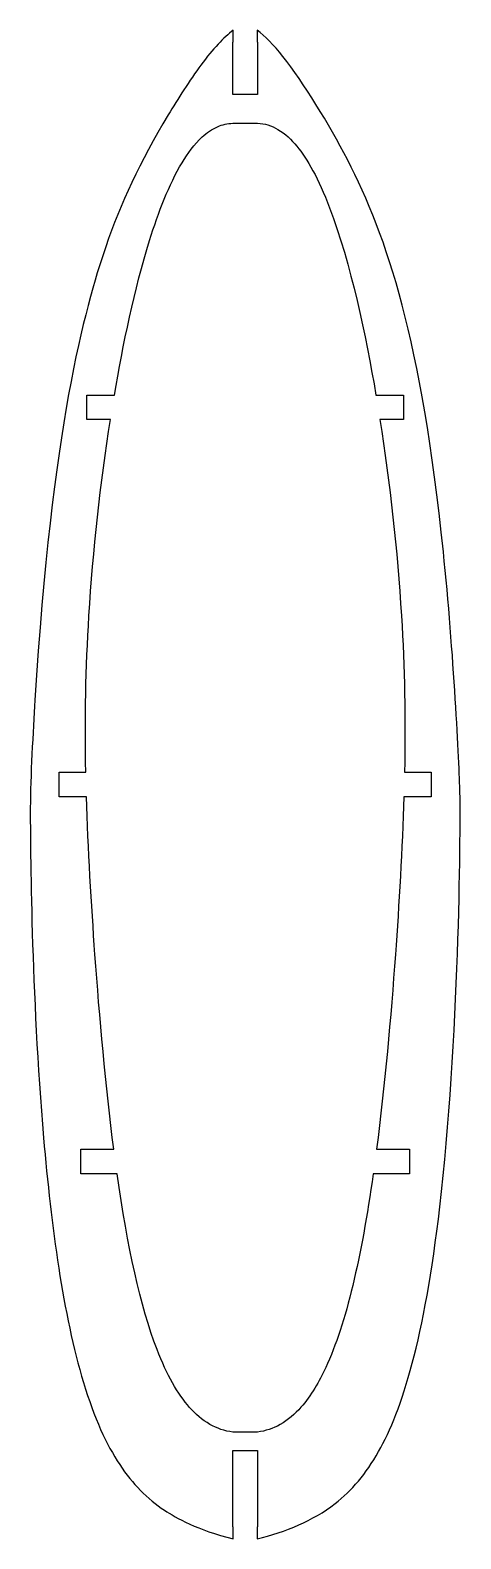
# Model space of a CAD drawing. Header units: millimetres. Extents: x -26 to 26, y -229 to -45.
import ezdxf

# ---------------------------------------------------------------- set-up
doc = ezdxf.new("R2010")
doc.units = ezdxf.units.MM
doc.layers.get('0').update_dxf_attribs({"linetype": 'CONTINUOUS'})

msp = doc.modelspace()

# ---------------------------------------------------------------- linework, layer by layer
for p, q in [((-1.45, -46.15), (-1.45, -44.7)), ((1.45, -44.7), (1.45, -46.15)), ((-1.5, -52.56), (-1.5, -46.15)), ((-1.5, -46.15), (-1.45, -46.15)), ((1.45, -46.15), (1.5, -46.15)), ((1.5, -46.15), (1.5, -52.56)), ((1.5, -52.56), (-1.5, -52.56)), ((-1.5, -56.06), (1.5, -56.06)), ((-19.32, -92.21), (-19.32, -89.21)), ((-19.32, -89.21), (-15.94, -89.21)), ((15.94, -89.21), (19.32, -89.21)), ((19.32, -89.21), (19.32, -92.21)), ((-16.43, -92.21), (-19.32, -92.21)), ((19.32, -92.21), (16.43, -92.21)), ((-22.68, -138.22), (-22.68, -135.22)), ((-22.68, -135.22), (-19.43, -135.22)), ((19.43, -135.22), (22.68, -135.22)), ((22.68, -135.22), (22.68, -138.22)), ((-19.35, -138.22), (-22.68, -138.22)), ((22.68, -138.22), (19.35, -138.22)), ((-20.02, -184.23), (-20.02, -181.23)), ((-20.02, -181.23), (-16.02, -181.23)), ((16.02, -181.23), (20.02, -181.23)), ((20.02, -181.23), (20.02, -184.23)), ((-15.61, -184.23), (-20.02, -184.23)), ((20.02, -184.23), (15.61, -184.23)), ((1.5, -215.72), (-1.5, -215.72)), ((-1.5, -227.3), (-1.5, -217.97)), ((-1.5, -217.97), (1.5, -217.97)), ((1.5, -217.97), (1.5, -227.3)), ((-1.45, -227.3), (-1.5, -227.3)), ((-1.45, -228.75), (-1.45, -227.3)), ((1.5, -227.3), (1.45, -227.3)), ((1.45, -227.3), (1.45, -228.75))]:
    msp.add_line(p, q)
for points, knots in [([(-1.45, -44.7), (-2.64, -45.58), (-3.91, -46.94), (-6.77, -50.81), (-8.23, -53.11), (-12.89, -60.84), (-15.17, -65.83), (-19.6, -78.66), (-23.59, -93.23), (-25.86, -130.19), (-26.19, -135.81), (-26.21, -144.22), (-26.09, -162.28), (-23.65, -190.62), (-22.2, -201.44), (-18.4, -214.03), (-16.92, -217.24), (-13.73, -222.07), (-11.94, -223.86), (-8.44, -226.19), (-5.84, -227.67), (-1.45, -228.75)], [-122.267606, -122.267606, -122.267606, -122.267606, -110.692082, -110.692082, -100.008672, -100.008672, -67.55829, -67.55829, -21.196095, -21.196095, -15.969044, -15.969044, -9.492255, -9.492255, -5.506946, -5.506946, -3.393746, -3.393746, -1.354729, -1.354729, 0, 0, 0, 0]), ([(1.45, -228.75), (3.16, -228.33), (4.9, -227.77), (8.11, -226.36), (9.59, -225.51), (12.99, -222.87), (14.73, -220.83), (19.15, -212.99), (21.84, -204.45), (26.08, -168.14), (26.29, -142.86), (26.11, -134.19), (25.42, -120.53), (21.5, -82.45), (17.35, -69.97), (10.22, -56.17), (7.11, -51.07), (3.44, -46.44), (2.41, -45.41), (1.45, -44.7)], [-6.833468, -6.833468, -6.833468, -6.833468, -6.492903, -6.492903, -6.161811, -6.161811, -5.671241, -5.671241, -4.748135, -4.748135, -3.601691, -3.601691, -2.808471, -2.808471, -1.126889, -1.126889, -0.35926, -0.35926, 0, 0, 0, 0]), ([(-15.94, -89.21), (-14.91, -83.13), (-13.49, -76.24), (-10.59, -66.92), (-9.28, -63.5), (-7.03, -59.76), (-6.21, -58.61), (-4.68, -57.22), (-4.05, -56.77), (-2.77, -56.22), (-2.15, -56.08), (-1.5, -56.06)], [-3.318862, -3.318862, -3.318862, -3.318862, -1.738636, -1.738636, -0.815274, -0.815274, -0.421256, -0.421256, -0.194086, -0.194086, 0, 0, 0, 0]), ([(1.5, -56.06), (1.93, -56.07), (2.36, -56.14), (3.2, -56.39), (3.61, -56.57), (4.88, -57.32), (5.64, -58.06), (7.58, -60.42), (8.92, -62.77), (12.87, -73.13), (14.74, -82.1), (15.94, -89.21)], [-4.401689, -4.401689, -4.401689, -4.401689, -4.155312, -4.155312, -3.900559, -3.900559, -3.318034, -3.318034, -2.162947, -2.162947, 0, 0, 0, 0]), ([(-19.43, -135.22), (-19.56, -128.63), (-19.45, -122.6), (-18.56, -108.22), (-17.64, -99.92), (-16.43, -92.21)], [-4.249666, -4.249666, -4.249666, -4.249666, -2.340658, -2.340658, 0, 0, 0, 0]), ([(16.43, -92.21), (17.64, -99.92), (18.56, -108.22), (19.45, -122.6), (19.56, -128.63), (19.43, -135.22)], [-4.400781, -4.400781, -4.400781, -4.400781, -1.976891, -1.976891, 0, 0, 0, 0]), ([(-16.02, -181.23), (-17.01, -173.56), (-17.77, -165.01), (-18.75, -151.42), (-19.16, -144.48), (-19.35, -138.22)], [-4.229785, -4.229785, -4.229785, -4.229785, -1.878549, -1.878549, 0, 0, 0, 0]), ([(19.35, -138.22), (19.16, -144.48), (18.75, -151.42), (17.77, -165.01), (17.01, -173.56), (16.02, -181.23)], [-4.174014, -4.174014, -4.174014, -4.174014, -2.320234, -2.320234, 0, 0, 0, 0]), ([(-1.5, -215.72), (-2.5, -215.6), (-3.43, -215.28), (-5.24, -214.25), (-6.06, -213.53), (-8.23, -211.08), (-9.55, -208.75), (-12.79, -200.36), (-14.35, -193.12), (-15.61, -184.23)], [-5.756539, -5.756539, -5.756539, -5.756539, -5.035666, -5.035666, -4.26481, -4.26481, -2.691659, -2.691659, 0, 0, 0, 0]), ([(15.61, -184.23), (14.17, -194.4), (12.33, -202.44), (9.03, -209.55), (8.04, -211.29), (6.07, -213.52), (5.23, -214.26), (3.4, -215.3), (2.48, -215.6), (1.5, -215.72)], [-2.99397, -2.99397, -2.99397, -2.99397, -1.191501, -1.191501, -0.630281, -0.630281, -0.297257, -0.297257, 0, 0, 0, 0])]:
    msp.add_open_spline(points, degree=3, knots=knots)

doc.saveas('drawing.dxf')
